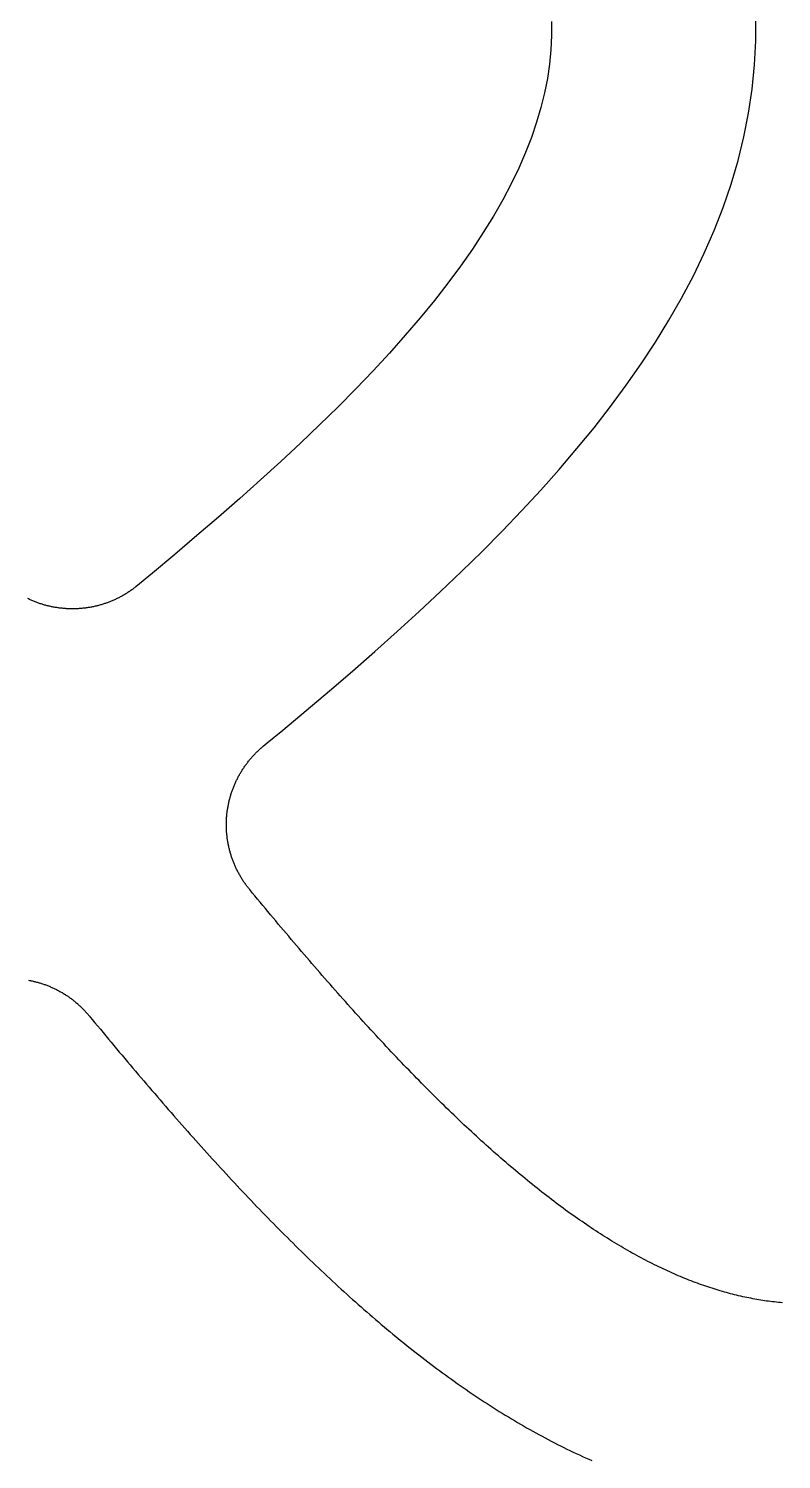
# Model space of a CAD drawing. Header units: millimetres. Extents: x 0 to 12, y 0 to 22.
# Drawn here: x 7.475 to 8.95, y 8.195 to 11 of the extents above; entities that cross this region are included whole.
import ezdxf

# ---------------------------------------------------------------- set-up
doc = ezdxf.new("R2010")
doc.units = ezdxf.units.MM
doc.layers.add('CUT_HOLE', color=3, linetype='Continuous')

msp = doc.modelspace()

# ---------------------------------------------------------------- linework, layer by layer
at = {"layer": 'CUT_HOLE'}
for points in [[(8.952, 8.5021), (8.9482, 8.5024), (8.9443, 8.5028), (8.9404, 8.5032), (8.9366, 8.5036), (8.9327, 8.504), (8.9288, 8.5045), (8.925, 8.505), (8.9211, 8.5055), (8.9172, 8.5061), (8.9133, 8.5067), (8.9094, 8.5073), (8.9055, 8.5079), (8.9016, 8.5086), (8.8977, 8.5093), (8.8938, 8.51), (8.8899, 8.5108), (8.8859, 8.5115), (8.882, 8.5123), (8.8781, 8.5132), (8.8741, 8.514), (8.8702, 8.5149), (8.8662, 8.5158), (8.8623, 8.5168), (8.8583, 8.5178), (8.8543, 8.5188), (8.8503, 8.5198), (8.8463, 8.5208), (8.8423, 8.5219), (8.8383, 8.5231), (8.8343, 8.5242), (8.8303, 8.5254), (8.8262, 8.5266), (8.8222, 8.5278), (8.8181, 8.5291), (8.8141, 8.5304), (8.81, 8.5317), (8.8059, 8.533), (8.8019, 8.5344), (8.7978, 8.5358), (8.7937, 8.5373), (8.7896, 8.5387), (8.7855, 8.5402), (8.7813, 8.5418), (8.7772, 8.5433), (8.7731, 8.5449), (8.7689, 8.5465), (8.7647, 8.5482), (8.7606, 8.5499), (8.7564, 8.5516), (8.7522, 8.5533), (8.748, 8.5551), (8.7438, 8.5569), (8.7396, 8.5587), (8.7354, 8.5606), (8.7311, 8.5625), (8.7269, 8.5644), (8.7227, 8.5664), (8.7184, 8.5684), (8.7141, 8.5704), (8.7098, 8.5725), (8.7056, 8.5746), (8.7013, 8.5767), (8.697, 8.5788), (8.6927, 8.581), (8.6883, 8.5832), (8.684, 8.5855), (8.6797, 8.5877), (8.6753, 8.59), (8.671, 8.5924), (8.6666, 8.5947), (8.6622, 8.5971), (8.6578, 8.5996), (8.6534, 8.602), (8.6491, 8.6045), (8.6446, 8.6071), (8.6402, 8.6096), (8.6358, 8.6122), (8.6314, 8.6148), (8.6269, 8.6175), (8.6225, 8.6202), (8.618, 8.6229), (8.6136, 8.6257), (8.6091, 8.6284), (8.6046, 8.6313), (8.6001, 8.6341), (8.5956, 8.637), (8.5911, 8.6399), (8.5866, 8.6428), (8.5821, 8.6458), (8.5775, 8.6488), (8.573, 8.6518), (8.5685, 8.6549), (8.5639, 8.658), (8.5593, 8.6611), (8.5548, 8.6643), (8.5502, 8.6675), (8.5456, 8.6707), (8.541, 8.674), (8.5364, 8.6772), (8.5318, 8.6806), (8.5272, 8.6839), (8.5226, 8.6873), (8.518, 8.6907), (8.5133, 8.6941), (8.5087, 8.6976), (8.5041, 8.7011), (8.4994, 8.7046), (8.4948, 8.7082), (8.4901, 8.7118), (8.4854, 8.7154), (8.4807, 8.719), (8.4761, 8.7227), (8.4714, 8.7264), (8.4667, 8.7302), (8.462, 8.7339), (8.4573, 8.7377), (8.4525, 8.7416), (8.4478, 8.7454), (8.4431, 8.7493), (8.4384, 8.7532), (8.4336, 8.7572), (8.4289, 8.7612), (8.4241, 8.7652), (8.4194, 8.7692), (8.4146, 8.7733), (8.4099, 8.7774), (8.4051, 8.7815), (8.4003, 8.7856), (8.3955, 8.7898), (8.3907, 8.794), (8.3859, 8.7982), (8.3811, 8.8025), (8.3763, 8.8068), (8.3715, 8.8111), (8.3667, 8.8154), (8.3619, 8.8198), (8.3571, 8.8242), (8.3523, 8.8286), (8.3474, 8.8331), (8.3426, 8.8376), (8.3377, 8.8421), (8.3329, 8.8466), (8.328, 8.8512), (8.3232, 8.8557), (8.3183, 8.8603), (8.3135, 8.865), (8.3086, 8.8696), (8.3037, 8.8743), (8.2988, 8.879), (8.294, 8.8838), (8.2891, 8.8885), (8.2842, 8.8933), (8.2793, 8.8982), (8.2744, 8.903), (8.2695, 8.9079), (8.2646, 8.9127), (8.2597, 8.9177), (8.2548, 8.9226), (8.2498, 8.9275), (8.2449, 8.9325), (8.24, 8.9375), (8.2351, 8.9426), (8.2301, 8.9476), (8.2252, 8.9527), (8.2203, 8.9578), (8.2153, 8.9629), (8.2104, 8.9681), (8.2054, 8.9732), (8.2005, 8.9784), (8.1955, 8.9837), (8.1905, 8.9889), (8.1856, 8.9942), (8.1806, 8.9994), (8.1756, 9.0047), (8.1707, 9.0101), (8.1657, 9.0154), (8.1607, 9.0208), (8.1557, 9.0262), (8.1507, 9.0316), (8.1457, 9.037), (8.1407, 9.0424), (8.1357, 9.0479), (8.1308, 9.0534), (8.1257, 9.0589), (8.1207, 9.0644), (8.1157, 9.07), (8.1107, 9.0755), (8.1057, 9.0811), (8.1007, 9.0867), (8.0957, 9.0924), (8.0906, 9.098), (8.0856, 9.1037), (8.0806, 9.1093), (8.0756, 9.115), (8.0705, 9.1207), (8.0655, 9.1265), (8.0605, 9.1322), (8.0554, 9.138), (8.0504, 9.1438), (8.0453, 9.1496), (8.0403, 9.1554), (8.0352, 9.1612), (8.0302, 9.1671), (8.0251, 9.173), (8.0201, 9.1788), (8.015, 9.1847), (8.0099, 9.1907), (8.0049, 9.1966), (7.9998, 9.2025), (7.9947, 9.2085), (7.9896, 9.2145), (7.9846, 9.2205), (7.9795, 9.2265), (7.9744, 9.2325), (7.9693, 9.2385), (7.9642, 9.2446), (7.9592, 9.2506), (7.9541, 9.2567), (7.949, 9.2628), (7.9439, 9.2689), (7.9388, 9.275), (7.9337, 9.2812), (7.9286, 9.2873), (7.9235, 9.2934), (7.9184, 9.2996), (7.9133, 9.3058), (7.9082, 9.312), (7.907, 9.3133), (7.9059, 9.3147), (7.9049, 9.3161), (7.9038, 9.3175), (7.9027, 9.3189), (7.9017, 9.3203), (7.9006, 9.3217), (7.8996, 9.3231), (7.8986, 9.3246), (7.8976, 9.326), (7.8966, 9.3275), (7.8956, 9.3289), (7.8947, 9.3304), (7.8937, 9.3319), (7.8928, 9.3333), (7.8919, 9.3348), (7.8909, 9.3363), (7.8901, 9.3379), (7.8892, 9.3394), (7.8883, 9.3409), (7.8874, 9.3424), (7.8866, 9.344), (7.8858, 9.3455), (7.885, 9.3471), (7.8842, 9.3486), (7.8834, 9.3502), (7.8826, 9.3518), (7.8818, 9.3534), (7.8811, 9.355), (7.8803, 9.3565), (7.8796, 9.3581), (7.8789, 9.3598), (7.8782, 9.3614), (7.8776, 9.363), (7.8769, 9.3646), (7.8762, 9.3662), (7.8756, 9.3679), (7.875, 9.3695), (7.8744, 9.3712), (7.8738, 9.3728), (7.8732, 9.3745), (7.8727, 9.3762), (7.8721, 9.3778), (7.8716, 9.3795), (7.8711, 9.3812), (7.8706, 9.3829), (7.8701, 9.3845), (7.8696, 9.3862), (7.8691, 9.3879), (7.8687, 9.3896), (7.8683, 9.3913), (7.8679, 9.393), (7.8675, 9.3948), (7.8671, 9.3965), (7.8667, 9.3982), (7.8664, 9.3999), (7.866, 9.4016), (7.8657, 9.4034), (7.8654, 9.4051), (7.8651, 9.4068), (7.8648, 9.4085), (7.8646, 9.4103), (7.8643, 9.412), (7.8641, 9.4138), (7.8639, 9.4155), (7.8637, 9.4172), (7.8635, 9.419), (7.8633, 9.4207), (7.8632, 9.4225), (7.863, 9.4242), (7.8629, 9.426), (7.8628, 9.4277), (7.8627, 9.4295), (7.8626, 9.4313), (7.8625, 9.433), (7.8625, 9.4348), (7.8625, 9.4365), (7.8625, 9.4383), (7.8625, 9.44), (7.8625, 9.4418), (7.8625, 9.4435), (7.8625, 9.4453), (7.8626, 9.4471), (7.8627, 9.4488), (7.8628, 9.4506), (7.8629, 9.4523), (7.863, 9.4541), (7.8631, 9.4558), (7.8633, 9.4576), (7.8635, 9.4593), (7.8636, 9.4611), (7.8638, 9.4628), (7.8641, 9.4645), (7.8643, 9.4663), (7.8645, 9.468), (7.8648, 9.4698), (7.8651, 9.4715), (7.8654, 9.4732), (7.8657, 9.475), (7.866, 9.4767), (7.8663, 9.4784), (7.8667, 9.4801), (7.867, 9.4818), (7.8674, 9.4836), (7.8678, 9.4853), (7.8682, 9.487), (7.8687, 9.4887), (7.8691, 9.4904), (7.8696, 9.4921), (7.87, 9.4938), (7.8705, 9.4955), (7.871, 9.4971), (7.8715, 9.4988), (7.8721, 9.5005), (7.8726, 9.5022), (7.8732, 9.5038), (7.8737, 9.5055), (7.8743, 9.5071), (7.8749, 9.5088), (7.8755, 9.5104), (7.8762, 9.5121), (7.8768, 9.5137), (7.8775, 9.5153), (7.8782, 9.5169), (7.8789, 9.5186), (7.8796, 9.5202), (7.8803, 9.5218), (7.881, 9.5234), (7.8818, 9.525), (7.8825, 9.5265), (7.8833, 9.5281), (7.8841, 9.5297), (7.8849, 9.5313), (7.8857, 9.5328), (7.8865, 9.5344), (7.8874, 9.5359), (7.8882, 9.5374), (7.8891, 9.539), (7.89, 9.5405), (7.8909, 9.542), (7.8918, 9.5435), (7.8927, 9.545), (7.8936, 9.5465), (7.8946, 9.5479), (7.8955, 9.5494), (7.8965, 9.5509), (7.8975, 9.5523), (7.8985, 9.5538), (7.8995, 9.5552), (7.9005, 9.5566), (7.9016, 9.5581), (7.9026, 9.5595), (7.9037, 9.5609), (7.9048, 9.5622), (7.9058, 9.5636), (7.9069, 9.565), (7.908, 9.5664), (7.9092, 9.5677), (7.9103, 9.5691), (7.9114, 9.5704), (7.9126, 9.5717), (7.9138, 9.573), (7.915, 9.5743), (7.9161, 9.5756), (7.9173, 9.5769), (7.9186, 9.5782), (7.9198, 9.5794), (7.921, 9.5807), (7.9223, 9.5819), (7.9235, 9.5831), (7.9248, 9.5843), (7.9261, 9.5855), (7.9274, 9.5867), (7.9287, 9.5879), (7.93, 9.5891), (7.9313, 9.5902), (7.9326, 9.5914), (7.934, 9.5925), (7.9353, 9.5936), (7.9353, 9.5937), (7.938, 9.5959), (7.9384, 9.5962), (7.9425, 9.5996), (7.9425, 9.5996), (7.9731, 9.6249), (8.019, 9.6633), (8.0644, 9.7018), (8.1093, 9.7404), (8.1536, 9.7791), (8.1972, 9.818), (8.24, 9.8571), (8.2821, 9.8963), (8.3233, 9.9357), (8.3636, 9.9752), (8.4029, 10.015), (8.4412, 10.055), (8.4784, 10.0953), (8.5144, 10.1357), (8.5492, 10.1765), (8.5828, 10.2176), (8.6151, 10.259), (8.6459, 10.3007), (8.6754, 10.3428), (8.7033, 10.3853), (8.7297, 10.4282), (8.7545, 10.4715), (8.7776, 10.5153), (8.7989, 10.5596), (8.8184, 10.6043), (8.836, 10.6495), (8.8516, 10.6951), (8.8651, 10.7412), (8.8765, 10.7877), (8.8857, 10.8345), (8.8927, 10.8816), (8.8974, 10.9288), (8.8997, 10.9763), (8.8997, 11.0237)], [(8.4998, 11.0138), (8.4998, 10.9862), (8.4985, 10.9584), (8.4957, 10.9306), (8.4915, 10.9025), (8.486, 10.8741), (8.4789, 10.8454), (8.4704, 10.8163), (8.4603, 10.7868), (8.4486, 10.7569), (8.4353, 10.7264), (8.4205, 10.6955), (8.4039, 10.6642), (8.3857, 10.6323), (8.3659, 10.6001), (8.3444, 10.5674), (8.3213, 10.5344), (8.2966, 10.501), (8.2702, 10.4672), (8.2424, 10.4331), (8.213, 10.3987), (8.1821, 10.364), (8.1499, 10.3291), (8.1162, 10.294), (8.0812, 10.2586), (8.045, 10.223), (8.0076, 10.1872), (7.969, 10.1513), (7.9294, 10.1152), (7.8888, 10.0789), (7.8472, 10.0425), (7.8047, 10.006), (7.7615, 9.9693), (7.7175, 9.9325), (7.6853, 9.9059), (7.6839, 9.9049), (7.6825, 9.9038), (7.6811, 9.9027), (7.6797, 9.9017), (7.6783, 9.9006), (7.6769, 9.8996), (7.6754, 9.8986), (7.674, 9.8976), (7.6725, 9.8966), (7.6711, 9.8956), (7.6696, 9.8947), (7.6681, 9.8937), (7.6667, 9.8928), (7.6652, 9.8919), (7.6637, 9.8909), (7.6621, 9.8901), (7.6606, 9.8892), (7.6591, 9.8883), (7.6576, 9.8874), (7.656, 9.8866), (7.6545, 9.8858), (7.6529, 9.885), (7.6514, 9.8842), (7.6498, 9.8834), (7.6482, 9.8826), (7.6466, 9.8818), (7.645, 9.8811), (7.6435, 9.8803), (7.6419, 9.8796), (7.6402, 9.8789), (7.6386, 9.8782), (7.637, 9.8776), (7.6354, 9.8769), (7.6338, 9.8762), (7.6321, 9.8756), (7.6305, 9.875), (7.6288, 9.8744), (7.6272, 9.8738), (7.6255, 9.8732), (7.6238, 9.8727), (7.6222, 9.8721), (7.6205, 9.8716), (7.6188, 9.8711), (7.6171, 9.8706), (7.6155, 9.8701), (7.6138, 9.8696), (7.6121, 9.8691), (7.6104, 9.8687), (7.6087, 9.8683), (7.607, 9.8679), (7.6052, 9.8675), (7.6035, 9.8671), (7.6018, 9.8667), (7.6001, 9.8664), (7.5984, 9.866), (7.5966, 9.8657), (7.5949, 9.8654), (7.5932, 9.8651), (7.5915, 9.8648), (7.5897, 9.8646), (7.588, 9.8643), (7.5862, 9.8641), (7.5845, 9.8639), (7.5828, 9.8637), (7.581, 9.8635), (7.5793, 9.8633), (7.5775, 9.8632), (7.5758, 9.863), (7.574, 9.8629), (7.5723, 9.8628), (7.5705, 9.8627), (7.5687, 9.8626), (7.567, 9.8625), (7.5652, 9.8625), (7.5635, 9.8625), (7.5617, 9.8625), (7.56, 9.8625), (7.5582, 9.8625), (7.5565, 9.8625), (7.5547, 9.8625), (7.5529, 9.8626), (7.5512, 9.8627), (7.5494, 9.8628), (7.5477, 9.8629), (7.5459, 9.863), (7.5442, 9.8631), (7.5424, 9.8633), (7.5407, 9.8635), (7.5389, 9.8636), (7.5372, 9.8638), (7.5355, 9.8641), (7.5337, 9.8643), (7.532, 9.8645), (7.5302, 9.8648), (7.5285, 9.8651), (7.5268, 9.8654), (7.525, 9.8657), (7.5233, 9.866), (7.5216, 9.8663), (7.5199, 9.8667), (7.5182, 9.867), (7.5164, 9.8674), (7.5147, 9.8678), (7.513, 9.8682), (7.5113, 9.8687), (7.5096, 9.8691), (7.5079, 9.8696), (7.5062, 9.87), (7.5045, 9.8705), (7.5029, 9.871), (7.5012, 9.8715), (7.4995, 9.8721), (7.4978, 9.8726), (7.4962, 9.8732), (7.4945, 9.8737), (7.4929, 9.8743), (7.4912, 9.8749), (7.4896, 9.8755), (7.4879, 9.8762), (7.4863, 9.8768), (7.4847, 9.8775), (7.4831, 9.8782), (7.4814, 9.8789), (7.4798, 9.8796), (7.4782, 9.8803), (7.4766, 9.881), (7.475, 9.8818), (7.4735, 9.8825)], [(7.475, 9.1343), (7.4767, 9.134), (7.4784, 9.1337), (7.4801, 9.1333), (7.4818, 9.133), (7.4836, 9.1326), (7.4853, 9.1322), (7.487, 9.1318), (7.4887, 9.1313), (7.4904, 9.1309), (7.4921, 9.1304), (7.4938, 9.13), (7.4955, 9.1295), (7.4971, 9.129), (7.4988, 9.1285), (7.5005, 9.1279), (7.5022, 9.1274), (7.5038, 9.1268), (7.5055, 9.1263), (7.5071, 9.1257), (7.5088, 9.1251), (7.5104, 9.1245), (7.5121, 9.1238), (7.5137, 9.1232), (7.5153, 9.1225), (7.5169, 9.1218), (7.5186, 9.1211), (7.5202, 9.1204), (7.5218, 9.1197), (7.5234, 9.119), (7.525, 9.1182), (7.5265, 9.1175), (7.5281, 9.1167), (7.5297, 9.1159), (7.5313, 9.1151), (7.5328, 9.1143), (7.5344, 9.1135), (7.5359, 9.1126), (7.5374, 9.1118), (7.539, 9.1109), (7.5405, 9.11), (7.542, 9.1091), (7.5435, 9.1082), (7.545, 9.1073), (7.5465, 9.1064), (7.5479, 9.1054), (7.5494, 9.1045), (7.5509, 9.1035), (7.5523, 9.1025), (7.5538, 9.1015), (7.5552, 9.1005), (7.5566, 9.0995), (7.5581, 9.0984), (7.5595, 9.0974), (7.5609, 9.0963), (7.5622, 9.0952), (7.5636, 9.0942), (7.565, 9.0931), (7.5664, 9.092), (7.5677, 9.0908), (7.5691, 9.0897), (7.5704, 9.0886), (7.5717, 9.0874), (7.573, 9.0862), (7.5743, 9.085), (7.5756, 9.0839), (7.5769, 9.0827), (7.5782, 9.0814), (7.5794, 9.0802), (7.5807, 9.079), (7.5819, 9.0777), (7.5831, 9.0765), (7.5843, 9.0752), (7.5855, 9.0739), (7.5867, 9.0726), (7.5879, 9.0713), (7.5891, 9.07), (7.5902, 9.0687), (7.5914, 9.0674), (7.5925, 9.066), (7.5936, 9.0647), (7.5936, 9.0647), (7.5936, 9.0647), (7.5936, 9.0647), (7.5937, 9.0646), (7.5937, 9.0646), (7.5937, 9.0646), (7.5937, 9.0646), (7.5937, 9.0646), (7.5937, 9.0646), (7.5937, 9.0646), (7.5937, 9.0645), (7.5938, 9.0645), (7.5938, 9.0645), (7.5938, 9.0645), (7.5938, 9.0645), (7.5938, 9.0645), (7.5938, 9.0645), (7.5938, 9.0644), (7.5938, 9.0644), (7.5939, 9.0644), (7.5939, 9.0644), (7.5939, 9.0644), (7.5939, 9.0644), (7.5939, 9.0643), (7.5939, 9.0643), (7.5939, 9.0643), (7.5939, 9.0643), (7.594, 9.0643), (7.594, 9.0643), (7.594, 9.0643), (7.594, 9.0642), (7.594, 9.0642), (7.594, 9.0642), (7.594, 9.0642), (7.594, 9.0642), (7.5941, 9.0642), (7.5941, 9.0642), (7.5941, 9.0641), (7.5941, 9.0641), (7.5941, 9.0641), (7.5941, 9.0641), (7.5941, 9.0641), (7.5941, 9.0641), (7.5942, 9.064), (7.5942, 9.064), (7.5942, 9.064), (7.5942, 9.064), (7.5942, 9.064), (7.5942, 9.064), (7.5942, 9.064), (7.5942, 9.0639), (7.5943, 9.0639), (7.5943, 9.0639), (7.5943, 9.0639), (7.5943, 9.0639), (7.5943, 9.0639), (7.5943, 9.0639), (7.5943, 9.0638), (7.5943, 9.0638), (7.5944, 9.0638), (7.5944, 9.0638), (7.5944, 9.0638), (7.5944, 9.0638), (7.5944, 9.0637), (7.5944, 9.0637), (7.5944, 9.0637), (7.5944, 9.0637), (7.5945, 9.0637), (7.5945, 9.0637), (7.5945, 9.0637), (7.5945, 9.0636), (7.5945, 9.0636), (7.5945, 9.0636), (7.5945, 9.0636), (7.5945, 9.0636), (7.5946, 9.0636), (7.5946, 9.0636), (7.5946, 9.0635), (7.5946, 9.0635), (7.5946, 9.0635), (7.5946, 9.0635), (7.5946, 9.0635), (7.5946, 9.0635), (7.5947, 9.0634), (7.5947, 9.0634), (7.5947, 9.0634), (7.5947, 9.0634), (7.5947, 9.0634), (7.5947, 9.0634), (7.5947, 9.0634), (7.5947, 9.0633), (7.5947, 9.0633), (7.5948, 9.0633), (7.5948, 9.0633), (7.5948, 9.0633), (7.5948, 9.0633), (7.5948, 9.0633), (7.5948, 9.0632), (7.5948, 9.0632), (7.5948, 9.0632), (7.5949, 9.0632), (7.5949, 9.0632), (7.5949, 9.0632), (7.5949, 9.0631), (7.5949, 9.0631), (7.5949, 9.0631), (7.5949, 9.0631), (7.5949, 9.0631), (7.595, 9.0631), (7.595, 9.0631), (7.595, 9.063), (7.595, 9.063), (7.595, 9.063), (7.595, 9.063), (7.595, 9.063), (7.595, 9.063), (7.5951, 9.0629), (7.5951, 9.0629), (7.5951, 9.0629), (7.5951, 9.0629), (7.5951, 9.0629), (7.5951, 9.0629), (7.5951, 9.0629), (7.5951, 9.0628), (7.5952, 9.0628), (7.5952, 9.0628), (7.5952, 9.0628), (7.5952, 9.0628), (7.5952, 9.0628), (7.5952, 9.0628), (7.5952, 9.0627), (7.5952, 9.0627), (7.5953, 9.0627), (7.5953, 9.0627), (7.5953, 9.0627), (7.5953, 9.0627), (7.5953, 9.0626), (7.5953, 9.0626), (7.5953, 9.0626), (7.5953, 9.0626), (7.5954, 9.0626), (7.5954, 9.0626), (7.5954, 9.0626), (7.5954, 9.0625), (7.5954, 9.0625), (7.5954, 9.0625), (7.5954, 9.0625), (7.5954, 9.0625), (7.5955, 9.0625), (7.5955, 9.0625), (7.5955, 9.0624), (7.5955, 9.0624), (7.5955, 9.0624), (7.5955, 9.0624), (7.5955, 9.0624), (7.5955, 9.0624), (7.5956, 9.0623), (7.5956, 9.0623), (7.5956, 9.0623), (7.5956, 9.0623), (7.5956, 9.0623), (7.5956, 9.0623), (7.5956, 9.0623), (7.5956, 9.0622), (7.5957, 9.0622), (7.5957, 9.0622), (7.5957, 9.0622), (7.5957, 9.0622), (7.5957, 9.0622), (7.5957, 9.0622), (7.5957, 9.0621), (7.5957, 9.0621), (7.5958, 9.0621), (7.5958, 9.0621), (7.5958, 9.0621), (7.5958, 9.0621), (7.5958, 9.062), (7.5958, 9.062), (7.5958, 9.062), (7.5958, 9.062), (7.5959, 9.062), (7.5959, 9.062), (7.5959, 9.062), (7.5959, 9.0619), (7.5959, 9.0619), (7.5959, 9.0619), (7.5959, 9.0619), (7.5959, 9.0619), (7.596, 9.0619), (7.596, 9.0619), (7.596, 9.0618), (7.596, 9.0618), (7.596, 9.0618), (7.596, 9.0618), (7.596, 9.0618), (7.596, 9.0618), (7.596, 9.0617), (7.5961, 9.0617), (7.5961, 9.0617), (7.5961, 9.0617), (7.5961, 9.0617), (7.5961, 9.0617), (7.5961, 9.0617), (7.5961, 9.0616), (7.5961, 9.0616), (7.5962, 9.0616), (7.5962, 9.0616), (7.5962, 9.0616), (7.5962, 9.0616), (7.5962, 9.0616), (7.5962, 9.0615), (7.5962, 9.0615), (7.5962, 9.0615), (7.5963, 9.0615), (7.5963, 9.0615), (7.5963, 9.0615), (7.5963, 9.0614), (7.5963, 9.0614), (7.5963, 9.0614), (7.5963, 9.0614), (7.5963, 9.0614), (7.5964, 9.0614), (7.5964, 9.0614), (7.5964, 9.0613), (7.5964, 9.0613), (7.5964, 9.0613), (7.5964, 9.0613), (7.5964, 9.0613), (7.5964, 9.0613), (7.5965, 9.0613), (7.5965, 9.0612), (7.5965, 9.0612), (7.5965, 9.0612), (7.5965, 9.0612), (7.5965, 9.0612), (7.5965, 9.0612), (7.5965, 9.0611), (7.5966, 9.0611), (7.5966, 9.0611), (7.5966, 9.0611), (7.5966, 9.0611), (7.5966, 9.0611), (7.5966, 9.0611), (7.5966, 9.061), (7.5966, 9.061), (7.5967, 9.061), (7.5967, 9.061), (7.5967, 9.061), (7.5967, 9.061), (7.5967, 9.0609), (7.5967, 9.0609), (7.5967, 9.0609), (7.5967, 9.0609), (7.5968, 9.0609), (7.5968, 9.0609), (7.5968, 9.0609), (7.5968, 9.0608), (7.5968, 9.0608), (7.5968, 9.0608), (7.5968, 9.0608), (7.5968, 9.0608), (7.5969, 9.0608), (7.5969, 9.0608), (7.5969, 9.0607), (7.5969, 9.0607), (7.5969, 9.0607), (7.5969, 9.0607), (7.5969, 9.0607), (7.5969, 9.0607), (7.597, 9.0606), (7.597, 9.0606), (7.597, 9.0606), (7.597, 9.0606), (7.597, 9.0606), (7.597, 9.0606), (7.597, 9.0606), (7.597, 9.0605), (7.5971, 9.0605), (7.5971, 9.0605), (7.5971, 9.0605), (7.5971, 9.0605), (7.5971, 9.0605), (7.5971, 9.0605), (7.5971, 9.0604), (7.5971, 9.0604), (7.5972, 9.0604), (7.5972, 9.0604), (7.5972, 9.0604), (7.5972, 9.0604), (7.5972, 9.0603), (7.5972, 9.0603), (7.5972, 9.0603), (7.5972, 9.0603), (7.5973, 9.0603), (7.5973, 9.0603), (7.5973, 9.0603), (7.5973, 9.0602), (7.5973, 9.0602), (7.5973, 9.0602), (7.5973, 9.0602), (7.5973, 9.0602), (7.5974, 9.0602), (7.5974, 9.0602), (7.5974, 9.0601), (7.5974, 9.0601), (7.5974, 9.0601), (7.5974, 9.0601), (7.5974, 9.0601), (7.5974, 9.0601), (7.5974, 9.06), (7.5975, 9.06), (7.5975, 9.06), (7.5975, 9.06), (7.5975, 9.06), (7.5975, 9.06), (7.5975, 9.06), (7.5975, 9.0599), (7.5975, 9.0599), (7.5976, 9.0599), (7.5976, 9.0599), (7.5976, 9.0599), (7.5976, 9.0599), (7.5976, 9.0599), (7.5976, 9.0598), (7.5976, 9.0598), (7.5976, 9.0598), (7.5977, 9.0598), (7.5977, 9.0598), (7.5977, 9.0598), (7.5977, 9.0597), (7.5977, 9.0597), (7.5977, 9.0597), (7.5977, 9.0597), (7.5977, 9.0597), (7.5978, 9.0597), (7.5978, 9.0597), (7.5978, 9.0596), (7.5978, 9.0596), (7.5978, 9.0596), (7.5978, 9.0596), (7.5978, 9.0596), (7.5978, 9.0596), (7.5979, 9.0596), (7.5979, 9.0595), (7.5979, 9.0595), (7.5979, 9.0595), (7.5979, 9.0595), (7.5979, 9.0595), (7.5979, 9.0595), (7.5979, 9.0594), (7.598, 9.0594), (7.598, 9.0594), (7.598, 9.0594), (7.598, 9.0594), (7.598, 9.0594), (7.598, 9.0594), (7.598, 9.0593), (7.598, 9.0593), (7.5981, 9.0593), (7.5981, 9.0593), (7.5981, 9.0593), (7.5981, 9.0593), (7.5981, 9.0593), (7.5981, 9.0592), (7.5981, 9.0592), (7.5981, 9.0592), (7.5982, 9.0592), (7.5982, 9.0592), (7.5982, 9.0592), (7.5982, 9.0591), (7.5982, 9.0591), (7.5982, 9.0591), (7.5982, 9.0591), (7.5982, 9.0591), (7.5983, 9.0591), (7.5983, 9.0591), (7.5983, 9.059), (7.5983, 9.059), (7.5983, 9.059), (7.5983, 9.059), (7.5983, 9.059), (7.5983, 9.059), (7.5984, 9.059), (7.5984, 9.0589), (7.5984, 9.0589), (7.5984, 9.0589), (7.5984, 9.0589), (7.5984, 9.0589), (7.5984, 9.0589), (7.5984, 9.0588), (7.5985, 9.0588), (7.5985, 9.0588), (7.5985, 9.0588), (7.5985, 9.0588), (7.5985, 9.0588), (7.5985, 9.0588), (7.5985, 9.0587), (7.5985, 9.0587), (7.5986, 9.0587), (7.5986, 9.0587), (7.5986, 9.0587), (7.5986, 9.0587), (7.5986, 9.0587), (7.5986, 9.0586), (7.5986, 9.0586), (7.5986, 9.0586), (7.5987, 9.0586), (7.5987, 9.0586), (7.5987, 9.0586), (7.5987, 9.0585), (7.5987, 9.0585), (7.5987, 9.0585), (7.5987, 9.0585), (7.5987, 9.0585), (7.5988, 9.0585), (7.5988, 9.0585), (7.5988, 9.0584), (7.5988, 9.0584), (7.5988, 9.0584), (7.5988, 9.0584), (7.5988, 9.0584), (7.5988, 9.0584), (7.5988, 9.0583), (7.5989, 9.0583), (7.5989, 9.0583), (7.5989, 9.0583), (7.5989, 9.0583), (7.5989, 9.0583), (7.5989, 9.0583), (7.5989, 9.0582), (7.5989, 9.0582), (7.599, 9.0582), (7.599, 9.0582), (7.599, 9.0582), (7.599, 9.0582), (7.599, 9.0582), (7.599, 9.0581), (7.599, 9.0581), (7.599, 9.0581), (7.5991, 9.0581), (7.5991, 9.0581), (7.5991, 9.0581), (7.5991, 9.058), (7.5991, 9.058), (7.5991, 9.058), (7.5991, 9.058), (7.5991, 9.058), (7.5992, 9.058), (7.5992, 9.058), (7.5992, 9.0579), (7.5992, 9.0579), (7.5992, 9.0579), (7.5992, 9.0579), (7.5992, 9.0579), (7.5992, 9.0579), (7.5993, 9.0579), (7.5993, 9.0578), (7.5993, 9.0578), (7.5993, 9.0578), (7.5993, 9.0578), (7.5993, 9.0578), (7.5993, 9.0578), (7.5993, 9.0577), (7.5994, 9.0577), (7.5994, 9.0577), (7.5994, 9.0577), (7.5994, 9.0577), (7.5994, 9.0577), (7.5994, 9.0577), (7.5994, 9.0576), (7.5994, 9.0576), (7.5995, 9.0576), (7.5995, 9.0576), (7.5995, 9.0576), (7.5995, 9.0576), (7.5995, 9.0576), (7.5995, 9.0575), (7.5995, 9.0575), (7.5995, 9.0575), (7.5996, 9.0575), (7.5996, 9.0575), (7.5996, 9.0575), (7.5996, 9.0575), (7.5996, 9.0575), (7.6049, 9.0511), (7.6102, 9.0447), (7.6155, 9.0382), (7.6208, 9.0319), (7.6261, 9.0255), (7.6314, 9.0191), (7.6367, 9.0127), (7.642, 9.0063), (7.6473, 9), (7.6526, 8.9936), (7.658, 8.9873), (7.6633, 8.981), (7.6686, 8.9747), (7.6739, 8.9684), (7.6792, 8.962), (7.6846, 8.9558), (7.6899, 8.9495), (7.6952, 8.9432), (7.7006, 8.9369), (7.7059, 8.9307), (7.7113, 8.9245), (7.7166, 8.9182), (7.722, 8.912), (7.7273, 8.9058), (7.7327, 8.8996), (7.738, 8.8934), (7.7434, 8.8872), (7.7487, 8.8811), (7.7541, 8.8749), (7.7595, 8.8688), (7.7648, 8.8627), (7.7702, 8.8566), (7.7756, 8.8505), (7.7809, 8.8444), (7.7863, 8.8383), (7.7917, 8.8322), (7.7971, 8.8262), (7.8025, 8.8202), (7.8079, 8.8141), (7.8132, 8.8081), (7.8186, 8.8021), (7.824, 8.7962), (7.8294, 8.7902), (7.8348, 8.7842), (7.8403, 8.7783), (7.8457, 8.7724), (7.8511, 8.7665), (7.8565, 8.7606), (7.8619, 8.7547), (7.8673, 8.7489), (7.8728, 8.743), (7.8782, 8.7372), (7.8836, 8.7314), (7.8891, 8.7256), (7.8945, 8.7198), (7.8999, 8.714), (7.9054, 8.7083), (7.9108, 8.7026), (7.9163, 8.6968), (7.9217, 8.6911), (7.9272, 8.6855), (7.9327, 8.6798), (7.9381, 8.6742), (7.9436, 8.6685), (7.9491, 8.6629), (7.9545, 8.6573), (7.96, 8.6518), (7.9655, 8.6462), (7.971, 8.6407), (7.9765, 8.6352), (7.982, 8.6297), (7.9875, 8.6242), (7.993, 8.6187), (7.9985, 8.6133), (8.004, 8.6079), (8.0095, 8.6025), (8.015, 8.5971), (8.0206, 8.5917), (8.0261, 8.5864), (8.0316, 8.581), (8.0372, 8.5757), (8.0427, 8.5705), (8.0482, 8.5652), (8.0538, 8.56), (8.0594, 8.5547), (8.0649, 8.5495), (8.0705, 8.5444), (8.076, 8.5392), (8.0816, 8.5341), (8.0872, 8.529), (8.0928, 8.5239), (8.0984, 8.5188), (8.104, 8.5138), (8.1096, 8.5087), (8.1152, 8.5037), (8.1208, 8.4988), (8.1264, 8.4938), (8.132, 8.4889), (8.1376, 8.484), (8.1433, 8.4791), (8.1489, 8.4742), (8.1545, 8.4694), (8.1602, 8.4645), (8.1658, 8.4597), (8.1715, 8.455), (8.1771, 8.4502), (8.1828, 8.4455), (8.1885, 8.4408), (8.1942, 8.4361), (8.1999, 8.4315), (8.2055, 8.4269), (8.2112, 8.4223), (8.2169, 8.4177), (8.2227, 8.4132), (8.2284, 8.4086), (8.2341, 8.4041), (8.2398, 8.3997), (8.2456, 8.3952), (8.2513, 8.3908), (8.2571, 8.3864), (8.2628, 8.382), (8.2686, 8.3777), (8.2743, 8.3734), (8.2801, 8.3691), (8.2859, 8.3648), (8.2917, 8.3606), (8.2975, 8.3564), (8.3033, 8.3522), (8.3091, 8.3481), (8.3149, 8.3439), (8.3207, 8.3398), (8.3266, 8.3358), (8.3324, 8.3317), (8.3382, 8.3277), (8.3441, 8.3237), (8.35, 8.3198), (8.3558, 8.3159), (8.3617, 8.312), (8.3676, 8.3081), (8.3735, 8.3043), (8.3794, 8.3005), (8.3853, 8.2967), (8.3912, 8.2929), (8.3971, 8.2892), (8.4031, 8.2855), (8.409, 8.2819), (8.415, 8.2782), (8.4209, 8.2746), (8.4269, 8.2711), (8.4328, 8.2675), (8.4388, 8.264), (8.4448, 8.2606), (8.4508, 8.2571), (8.4568, 8.2537), (8.4628, 8.2503), (8.4689, 8.247), (8.4749, 8.2437), (8.4809, 8.2404), (8.487, 8.2371), (8.493, 8.2339), (8.4991, 8.2308), (8.5052, 8.2276), (8.5113, 8.2245), (8.5174, 8.2214), (8.5235, 8.2184), (8.5296, 8.2153), (8.5357, 8.2124), (8.5418, 8.2094), (8.548, 8.2065), (8.5541, 8.2036), (8.5603, 8.2008), (8.5664, 8.198), (8.5726, 8.1952), (8.5788, 8.1925)]]:
    msp.add_lwpolyline(points, dxfattribs=at)

doc.saveas('drawing.dxf')
